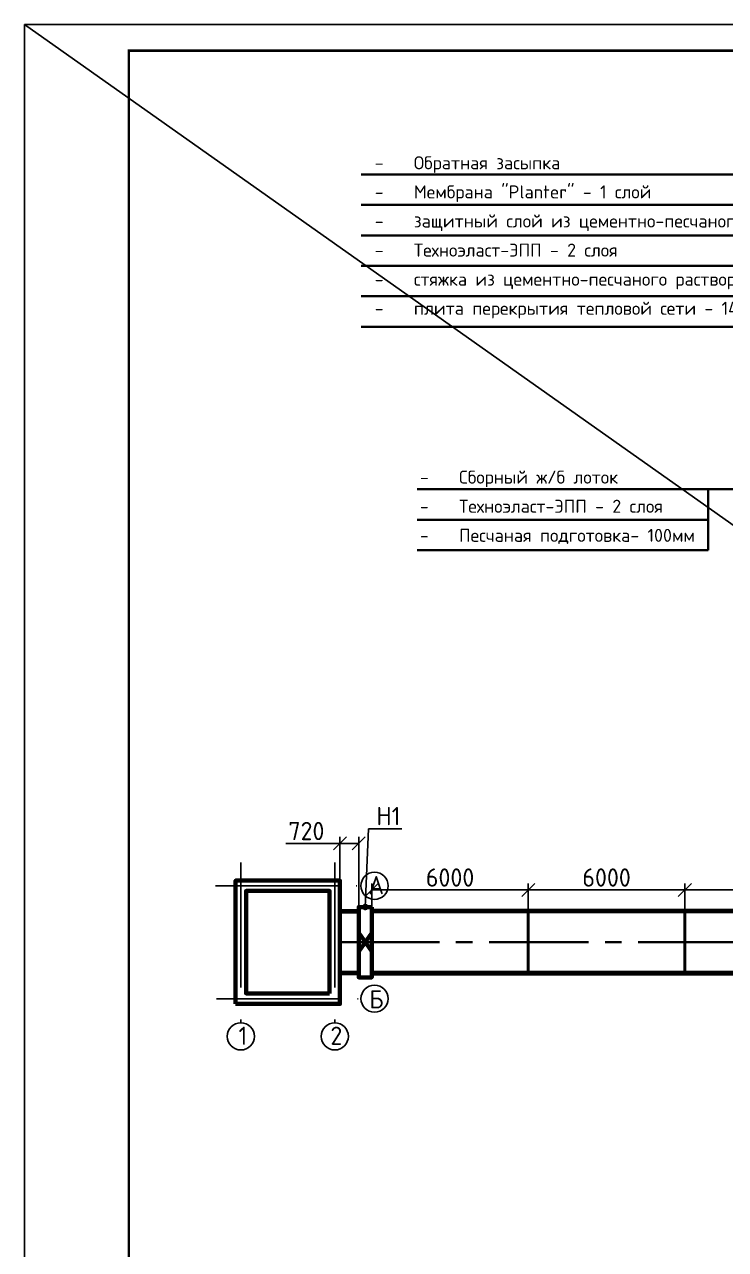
# Model space of a CAD drawing. Header units: millimetres. Extents: x 1601 to 14530, y 1157 to 12625.
# Drawn here: x 11413.6 to 11548, y 3016.1 to 3251 of the extents above; entities that cross this region are included whole.
import ezdxf
from ezdxf import colors
from ezdxf.entities.mleader import LeaderData, LeaderLine
from ezdxf.math import Vec2, Vec3

# ---------------------------------------------------------------- set-up
doc = ezdxf.new("R2010")
doc.units = ezdxf.units.MM
doc.linetypes.add('ACAD_ISO04W100', pattern=[30, 24, -3, 0, -3])
doc.linetypes.add('осевая2', pattern=[28.575, 19.05, -3.175, 3.175, -3.175])
for name, color, linetype, lineweight in [('Осевая', 2, 'осевая2', 30), ('Основной', 1, 'Continuous', 60), ('Размеры на геодезии', 5, 'Continuous', 25), ('таблица', 250, 'Continuous', 35), ('Тонкие', 5, 'Continuous', 30), ('шриховка', 251, 'ACAD_ISO04W100', 15)]:
    doc.layers.add(name, color=color, linetype=linetype, lineweight=lineweight)
doc.styles.add('-ISOCPEUR-', font='isocpeur.TTF')
doc.styles.add('GOST', font='GOST Common.ttf')
doc.styles.get("Standard").update_dxf_attribs({"font": 'GOST Common.ttf'})
doc.dimstyles.new('М 1 к 200', dxfattribs={"dimtxt": 3.5, "dimasz": 2.5, "dimexe": 1.25, "dimexo": 0, "dimtad": 1, "dimlfac": 0.2, "dimrnd": 0.1, "dimzin": 1, "dimtxsty": 'GOST', "dimblk": 'OBLIQUE', "dimcen": 2.5, "dimclrd": 256, "dimclre": 256, "dimclrt": 256, "dimadec": 0, "dimazin": 2, "dimtfac": 1, "dimtmove": 0, "dimatfit": 3, "dimldrblk": 'NONE', "dimfxl": 1.25, "dimlwd": -1, "dimlwe": -1, "dimarcsym": 0})
pattern_1 = [(45, (-5955.2925, -1907.5019), (0.152215341, 0.558122918), [0.71755, -0.14351, 0, -0.14351])]

# ---------------------------------------------------------------- blocks, each defined once
blk = doc.blocks.new('Лоток')
at = {"layer": 'шриховка'}
h = blk.add_hatch(dxfattribs=at)
h.set_pattern_fill('ANSI36', color=256, scale=0.0904)
h.set_pattern_definition(pattern_1)
h.paths.add_polyline_path([(30, 5.75), (30, 6.15), (0, 6.15), (0, 5.75)])
h = blk.add_hatch(dxfattribs=at)
h.set_pattern_fill('ANSI36', color=256, scale=0.0904)
h.set_pattern_definition(pattern_1)
h.paths.add_polyline_path([(30, -6.15), (30, -5.75), (0, -5.75), (0, -6.15)])
blk.add_lwpolyline([(0, -5.75), (30, -5.75), (30, -6.15), (0, -6.15)], close=True)
at = {"layer": 'таблица'}
for p, q in [((30, 5.75), (0, 5.75)), ((30, -5.75), (0, -5.75))]:
    blk.add_line(p, q, dxfattribs=at)
blk.add_lwpolyline([(30, 6.15), (0, 6.15), (0, -6.15), (30, -6.15)], close=True, dxfattribs=at)
blk = doc.blocks.new('_DotSmall')
at = {"color": 0, "linetype": 'ByBlock', "const_width": 0.5}
blk.add_lwpolyline([(-0.0625, 0, 1), (0.0625, 0, 1)], format="xyb", close=True, dxfattribs=at)
blk = doc.blocks.new('_Oblique')
at = {"color": 0, "linetype": 'ByBlock', "lineweight": -2}
blk.add_line((-0.5, -0.5), (0.5, 0.5), dxfattribs=at)
blk = doc.blocks.new('*D256')
at = {"transparency": 16777216}
for p, q in [((11480.21, 3081.2), (11480.21, 3086.32)), ((11510.21, 3081.2), (11510.21, 3086.32)), ((11480.21, 3085.07), (11510.21, 3085.07))]:
    blk.add_line(p, q, dxfattribs=at)
at = {"layer": 'Defpoints', "color": 0, "transparency": 16777216}
for p in [(11510.21, 3085.07), (11480.21, 3081.2), (11510.21, 3081.2)]:
    blk.add_point(p, dxfattribs=at)
at = {"transparency": 16777216, "xscale": 2.5, "yscale": 2.5, "zscale": 2.5, "rotation": 180}
blk.add_blockref('_Oblique', (11480.21, 3085.07), dxfattribs=at)
at = {"transparency": 16777216, "xscale": 2.5, "yscale": 2.5, "zscale": 2.5}
blk.add_blockref('_Oblique', (11510.21, 3085.07), dxfattribs=at)
at = {"transparency": 16777216, "insert": (11495.21, 3087.45), "char_height": 3.5, "attachment_point": 5, "style": 'GOST'}
blk.add_mtext('6000', dxfattribs=at)
blk = doc.blocks.new('_None')
blk = doc.blocks.new('*D257')
at = {"transparency": 16777216}
for p, q in [((11510.21, 3081.2), (11510.21, 3086.32)), ((11540.21, 3081.2), (11540.21, 3086.32)), ((11510.21, 3085.07), (11540.21, 3085.07))]:
    blk.add_line(p, q, dxfattribs=at)
at = {"layer": 'Defpoints', "color": 0, "transparency": 16777216}
for p in [(11540.21, 3085.07), (11510.21, 3081.2), (11540.21, 3081.2)]:
    blk.add_point(p, dxfattribs=at)
at = {"transparency": 16777216, "xscale": 2.5, "yscale": 2.5, "zscale": 2.5, "rotation": 180}
blk.add_blockref('_Oblique', (11510.21, 3085.07), dxfattribs=at)
at = {"transparency": 16777216, "xscale": 2.5, "yscale": 2.5, "zscale": 2.5}
blk.add_blockref('_Oblique', (11540.21, 3085.07), dxfattribs=at)
at = {"transparency": 16777216, "insert": (11525.21, 3087.45), "char_height": 3.5, "attachment_point": 5, "style": 'GOST'}
blk.add_mtext('6000', dxfattribs=at)
blk = doc.blocks.new('*D258')
at = {"transparency": 16777216}
for p, q in [((11540.21, 3081.2), (11540.21, 3086.32)), ((11570.21, 3081.2), (11570.21, 3086.32)), ((11540.21, 3085.07), (11570.21, 3085.07))]:
    blk.add_line(p, q, dxfattribs=at)
at = {"layer": 'Defpoints', "color": 0, "transparency": 16777216}
for p in [(11570.21, 3085.07), (11540.21, 3081.2), (11570.21, 3081.2)]:
    blk.add_point(p, dxfattribs=at)
at = {"transparency": 16777216, "xscale": 2.5, "yscale": 2.5, "zscale": 2.5, "rotation": 180}
blk.add_blockref('_Oblique', (11540.21, 3085.07), dxfattribs=at)
at = {"transparency": 16777216, "xscale": 2.5, "yscale": 2.5, "zscale": 2.5}
blk.add_blockref('_Oblique', (11570.21, 3085.07), dxfattribs=at)
at = {"transparency": 16777216, "insert": (11555.21, 3087.45), "char_height": 3.5, "attachment_point": 5, "style": 'GOST'}
blk.add_mtext('6000', dxfattribs=at)
blk = doc.blocks.new('*D312')
at = {"transparency": 16777216}
for p, q in [((11474.11, 3093.98), (11463.72, 3093.98)), ((11474.11, 3081.2), (11474.11, 3095.23)), ((11477.71, 3093.98), (11474.11, 3093.98)), ((11477.71, 3081.2), (11477.71, 3095.23))]:
    blk.add_line(p, q, dxfattribs=at)
at = {"layer": 'Defpoints', "color": 0, "transparency": 16777216}
for p in [(11474.11, 3093.98), (11474.11, 3081.2), (11477.71, 3081.2)]:
    blk.add_point(p, dxfattribs=at)
at = {"transparency": 16777216, "xscale": 2.5, "yscale": 2.5, "zscale": 2.5, "rotation": 180}
blk.add_blockref('_Oblique', (11474.11, 3093.98), dxfattribs=at)
at = {"transparency": 16777216, "xscale": 2.5, "yscale": 2.5, "zscale": 2.5}
blk.add_blockref('_Oblique', (11477.71, 3093.98), dxfattribs=at)
at = {"transparency": 16777216, "insert": (11467.67, 3096.36), "char_height": 3.5, "width": 7.875, "attachment_point": 5, "style": 'GOST'}
blk.add_mtext('720', dxfattribs=at)

msp = doc.modelspace()

# ---------------------------------------------------------------- hatches: boundary and pattern name
h = msp.add_hatch()
h.set_pattern_fill('ANSI35', scale=0.082)
h.set_pattern_definition([(45, (56.4517, 339.87013), (-0.3681905, 0.3681905), []), (45, (56.81987, 339.87013), (-0.3681905, 0.3681905), [0.650875, -0.130175, 0, -0.130175])])
h.paths.add_polyline_path([(11477.7083, 3080.7972), (11477.7083, 3081.1972), (11474.1083, 3081.1972), (11474.1083, 3080.7972)])
h.paths.add_polyline_path([(11477.7083, 3068.8972), (11477.7083, 3069.2972), (11474.1083, 3069.2972), (11474.1083, 3068.8972)])

# ---------------------------------------------------------------- linework, layer by layer
msp.add_line((11413.6464, 3250.9949), (12007.6464, 2830.9949))
at = {"color": 7, "linetype": 'ACAD_ISO04W100'}
for p, q in [((11455.1083, 3090.3561), (11455.1083, 3059.5995)), ((11473.1083, 3090.3561), (11473.1083, 3059.5995)), ((11450.2233, 3085.8729), (11478.1293, 3085.8729)), ((11450.4743, 3064.2215), (11478.1293, 3064.2215))]:
    msp.add_line(p, q, dxfattribs=at)
msp.add_lwpolyline([(11413.6464, 3250.9949), (12007.6464, 3250.9949), (12007.6464, 2830.9949), (11413.6464, 2830.9949)], close=True)
at = {"const_width": 0.5}
msp.add_lwpolyline([(11433.6464, 3245.9949), (12002.6464, 3245.9949), (12002.6464, 2835.9949), (11433.6464, 2835.9949)], close=True, dxfattribs=at)
at = {"color": 7, "lineweight": 35}
for points in [[(11474.1083, 3081.1972), (11477.7083, 3081.1972), (11477.7083, 3068.8972), (11474.1083, 3068.8972)], [(11474.1083, 3080.7972), (11477.7083, 3080.7972), (11477.7083, 3069.2972), (11474.1083, 3069.2972)]]:
    msp.add_lwpolyline(points, close=True, dxfattribs=at)
at = {"color": 7}
for centre in [(11480.7351, 3085.8729), (11480.7351, 3064.2215), (11455.1083, 3056.9936), (11473.1083, 3056.9936)]:
    msp.add_circle(centre, 2.6058, dxfattribs=at)
at = {"layer": 'Осевая'}
msp.add_lwpolyline([(11474.1083, 3075.0472), (11664.9583, 3075.0472), (11664.9583, 3060.0472), (11684.9583, 3060.0472), (11684.9583, 3075.0472), (11895.9583, 3075.0472), (11895.9583, 3065.0472), (11932.1083, 3065.0472)], dxfattribs=at)
at = {"layer": 'Основной'}
for p, q in [((11477.7083, 3076.8491), (11480.2083, 3073.2452)), ((11480.2083, 3076.8491), (11477.7083, 3073.2452))]:
    msp.add_line(p, q, dxfattribs=at)
for points in [[(11454.1083, 3063.2215), (11454.1083, 3086.8729), (11474.1083, 3086.8729), (11474.1083, 3063.2215)], [(11472.1083, 3065.2215), (11472.1083, 3084.8729), (11456.1083, 3084.8729), (11456.1083, 3065.2215)], [(11480.2083, 3081.7972), (11477.7083, 3081.7972), (11477.7083, 3068.2972), (11480.2083, 3068.2972)]]:
    msp.add_lwpolyline(points, close=True, dxfattribs=at)
at = {"layer": 'Тонкие', "lineweight": 30, "ltscale": 0.5}
for p, q in [((11583.4724, 3222.2613), (11478.1407, 3222.2613)), ((11583.4732, 3216.4165), (11478.1415, 3216.4165)), ((11583.474, 3210.5717), (11478.1424, 3210.5717)), ((11583.4748, 3204.7269), (11478.1432, 3204.7269)), ((11583.4757, 3198.8821), (11478.144, 3198.8821)), ((11583.4765, 3193.0373), (11478.1448, 3193.0373)), ((11544.6961, 3161.8845), (11488.9154, 3161.8845)), ((11544.6961, 3161.8845), (11544.6977, 3150.1949)), ((11544.6961, 3161.8845), (11584.6052, 3161.8845)), ((11544.6969, 3156.0397), (11488.9154, 3156.0397)), ((11544.6977, 3150.1949), (11488.9162, 3150.1949))]:
    msp.add_line(p, q, dxfattribs=at)

# ---------------------------------------------------------------- block references
for p in [(11480.2083, 3075.0472), (11510.2083, 3075.0472), (11540.2083, 3075.0472)]:
    msp.add_blockref('Лоток', p)

# ---------------------------------------------------------------- texts
at = {"char_height": 2.5, "attachment_point": 1, "line_spacing_factor": 1.338662, "style": '-ISOCPEUR-'}
for s, insert, width in [('\\pi-7.5,l10,t10;-^IОбратная засыпка\\P-^IМембрана "Planter" - 1 слой\\P-^Iзащитный слой из цементно-песчаного раствор М150 - 20мм.\\P-^IТехноэласт-ЭПП - 2 слоя\\P-^Iстяжка из цементно-песчаного раствора М150 - 20мм.\\P-^Iплита перекрытия тепловой сети - 140 мм.', (11478.2739, 3225.7263), 106.966733), ('\\pi-7.5,l10,t10;-^IСборный ж/б лоток \\P-^IТехноэласт-ЭПП - 2 слоя\\P-^IПесчаная подготовка- 100мм', (11486.9296, 3165.4599), 56.394719)]:
    msp.add_mtext(s, dxfattribs=dict(at, insert=insert, width=width))
at = {"color": 7, "char_height": 3.5}
for s, insert, attachment_point in [('\\pi0.0565;{\\C0;А}', (11479.495, 3087.7406), 1), ('\\pi0.2315;{\\C0;Б}', (11479.495, 3062.3537), 7), ('{\\C0;1}', (11456.3485, 3058.8614), 3), ('\\pi0.4065;{\\C0;2}', (11471.8681, 3058.8614), 1)]:
    msp.add_mtext_dynamic_manual_height_columns(s, width=2.562996, gutter_width=2.5, heights=[0], dxfattribs=dict(at, insert=insert, attachment_point=attachment_point))

# ---------------------------------------------------------------- dimensions: what is measured, and where the dimension line sits
for base, p1, p2, text, picture, middle in [((11474.1083, 3093.9826), (11477.7083, 3081.1972), (11474.1083, 3081.1972), '720', '*D312', (11467.6663, 3096.3576)), ((11510.2083, 3085.0728), (11480.2083, 3081.1972), (11510.2083, 3081.1972), '6000', '*D256', (11495.2083, 3087.4478)), ((11540.2083, 3085.0728), (11510.2083, 3081.1972), (11540.2083, 3081.1972), '6000', '*D257', (11525.2083, 3087.4478)), ((11570.2083, 3085.0728), (11540.2083, 3081.1972), (11570.2083, 3081.1972), '6000', '*D258', (11555.2083, 3087.4478))]:
    dim = msp.add_linear_dim(base=base, p1=p1, p2=p2, text=text, dimstyle='М 1 к 200')
    dim.commit()
    dim.dimension.update_dxf_attribs({"geometry": picture, "text_midpoint": middle})

# ---------------------------------------------------------------- leaders
at = {"layer": 'Размеры на геодезии'}
ml = msp.add_multileader_mtext('Standard', dxfattribs=at)
ml.set_content('Н1', color=256)
ml.set_leader_properties()
ml.set_arrow_properties(name='DOTSMALL')
ml.build(insert=Vec2(0, 0))
ml.multileader.update_dxf_attribs({"text_left_attachment_type": 6, "text_right_attachment_type": 6, "dogleg_length": 0.5, "arrow_head_size": 2})
ctx = ml.context
ctx.base_point, ctx.char_height, ctx.arrow_head_size, ctx.landing_gap_size, ctx.plane_origin = Vec3(11480.0708, 3096.7782), 3.5, 2, 1, Vec3(11523.0585, 3058.8826)
ctx.left_attachment, ctx.right_attachment = 6, 6
notes = []
notes.append((ctx, [(1, (1, 1, 0), (11479.5708, 3096.7782), (1, 0), 0.5, [(0, [(11478.9583, 3081.7972)], 0, [])])]))
ctx.mtext.insert, ctx.mtext.width, ctx.mtext.flow_direction = Vec3(11481.0708, 3100.9782), 4.842261, 5
for ctx, leaders in notes:
    for number, flags, end, landing, length, lines in leaders:
        leader = LeaderData()
        leader.index, (leader.has_last_leader_line, leader.has_dogleg_vector, leader.attachment_direction) = number, flags
        leader.last_leader_point, leader.dogleg_vector, leader.dogleg_length = Vec3(end), Vec3(landing), length
        for number, points, colour, breaks in lines:
            line = LeaderLine()
            line.index, line.vertices, line.color, line.breaks = number, Vec3.list(points), colors.encode_raw_color(colour), breaks
            leader.lines.append(line)
        ctx.leaders.append(leader)

doc.saveas('drawing.dxf')
